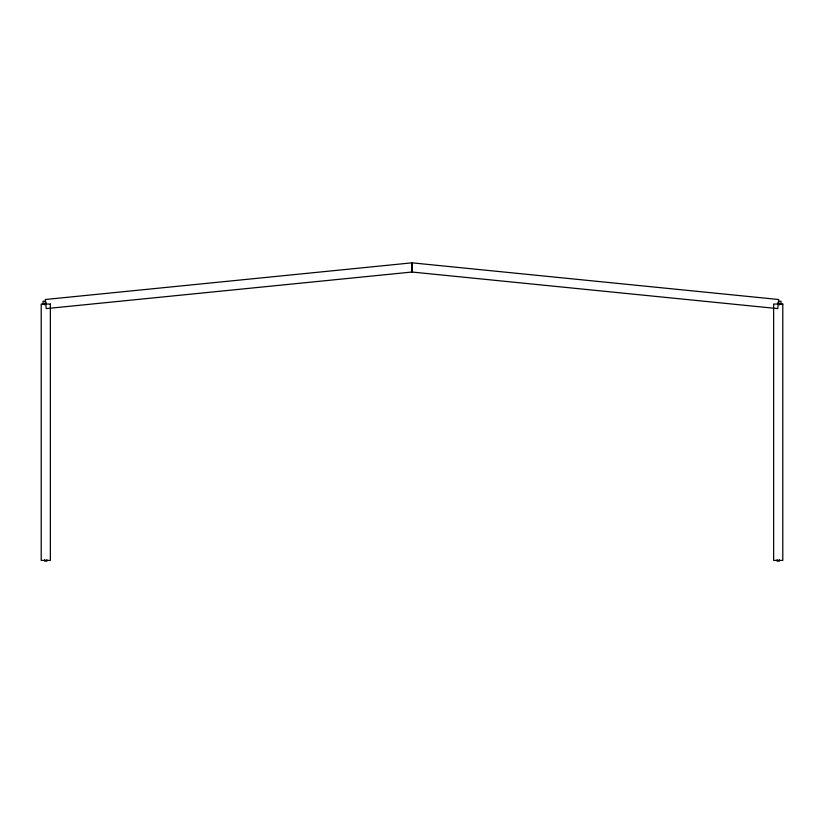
<?xml version="1.0" encoding="UTF-8"?>
<svg xmlns="http://www.w3.org/2000/svg" width="824" height="824" viewBox="0 0 824 824"><rect width="100%" height="100%" fill="white"/><g stroke="black" fill="none" stroke-linecap="round" stroke-linejoin="round"><path stroke-width="1.24" d="M45.217 301.275L42.992 301.275L42.992 304.612M778.783 301.275L781.008 301.275L781.008 304.612M45.135 302.954L46.268 302.954M777.732 302.954L778.865 302.954M779.319 303.335L779.319 304.767M779.319 559.692L779.319 561.123L777.125 561.123L777.125 559.692M46.875 559.692L46.875 561.123L44.681 561.123L44.681 559.692M44.681 303.335L44.681 304.767M412.453 262.877L411.547 271.982L777.763 308.609L778.68 299.503L412.453 262.877M411.547 262.877L45.32 299.503L46.237 308.609L412.453 271.982L411.547 262.877M50.357 304.056L41.2 304.056L41.2 560.413L50.357 560.413L50.357 304.056M782.8 304.056L773.643 304.056L773.643 560.413L782.8 560.413L782.8 304.056"/></g></svg>
